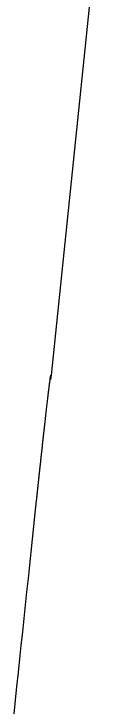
# Model space of a CAD drawing. Extents: x 6016 to 8231, y -443 to 1874.
# Drawn here: x 7807.3 to 7829.5, y -30 to 135.7 of the extents above; entities that cross this region are included whole.
import ezdxf

# ---------------------------------------------------------------- set-up
doc = ezdxf.new("R2010")
doc.units = 0
doc.header["$LTSCALE"] = 20
doc.header["$MEASUREMENT"] = 0
doc.layers.add('1', color=7, linetype='CONTINUOUS')

msp = doc.modelspace()

# ---------------------------------------------------------------- linework, layer by layer
at = {"layer": '1', "color": 7, "linetype": 'Continuous'}
for p, q in [((7816.18, 50.21), (7829.52, 179.86)), ((7816.04, 50.21), (7816.18, 50.21))]:
    msp.add_line(p, q, dxfattribs=at)
msp.add_ellipse((7801.17, 51.79), major_axis=(0, 15.09), ratio=0.999962, start_param=4.542612, end_param=4.607669, dxfattribs=at)
msp.add_open_spline([(7812.67, 20.59), (7813.25, 26.11), (7813.8, 31.18), (7814.1, 33.96), (7814.66, 39), (7814.9, 41.14), (7815.14, 43.27), (7815.34, 44.97), (7815.54, 46.64), (7815.69, 47.81), (7815.84, 48.99), (7815.93, 49.59), (7816.02, 50.21), (7816.04, 50.21)], degree=2, knots=[0, 0, 0, 0.25, 0.25, 0.375, 0.5, 0.5, 0.625, 0.625, 0.75, 0.75, 0.875, 0.875, 1, 1, 1], dxfattribs=at)
msp.add_open_spline([(7807.35, -29.95), (7809.19, -12.42), (7810.97, 4.43), (7812.67, 20.59)], degree=3, dxfattribs=at)

doc.saveas('drawing.dxf')
